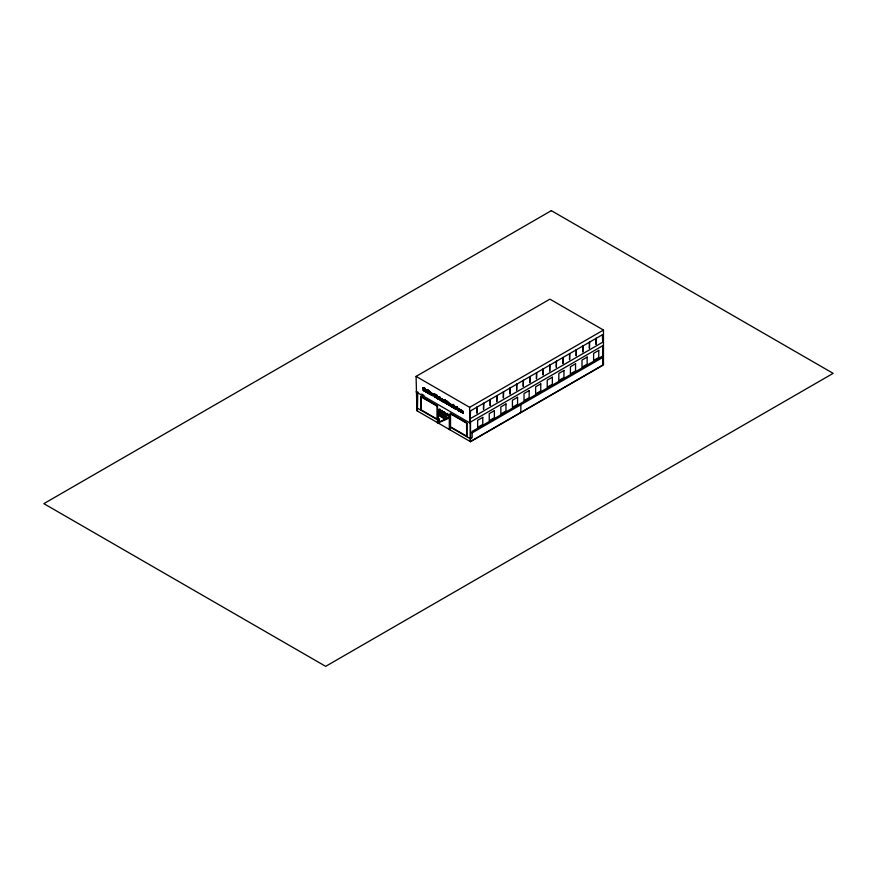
<?xml version="1.0" encoding="UTF-8"?>
<svg xmlns="http://www.w3.org/2000/svg" width="877" height="877" viewBox="0 0 877 877"><rect width="100%" height="100%" fill="white"/><g stroke="black" fill="none" stroke-linecap="round" stroke-linejoin="round"><path stroke-width="1.32" d="M432.098 394.639L433.172 395.374L432.12 393.433L431.835 395.143L433.359 395.867L432.098 394.639L433.402 395.176L432.975 393.718L431.648 393.729L432.306 393.324M461.784 410.918C461.017 414.832 465.281 411.872 461.795 410.787M461.686 410.885L463.067 411.181L463.122 413.264M422.637 388.654C427.965 384.915 422.878 396.316 422.999 387.777M424.676 390.703L423.69 387.623M450.022 405.766C452.324 405.141 448.004 401.217 448.772 404.768C451.359 406.742 448.838 405.448 448.871 403.464M448.772 403.42L449.868 403.672L450.592 405.185M452.104 406.972C453.968 403.179 448.125 404.735 452.126 406.873M450.778 404.768L451.776 406.939M451.447 404.374L451.26 406.588L451.26 404.483L452.433 405.733L451.951 406.983L452.675 406.391M459.022 411.116C457.947 412.508 457.662 405.031 459.68 410.875C460.228 406.369 456.183 410.918 459.866 410.765M433.359 395.867L431.583 393.926M463.308 413.155L461.971 412.333L461.861 410.776M450.942 405.064L449.375 405.01L449.561 403.76M449.857 405.075L449.452 403.826M451.754 406.391L451.348 405.13M451.611 405.119L452.05 406.215M459.164 410.348L458.781 409.208M459.033 410.414L458.715 409.373M449.375 403.869L449.78 405.119M448.333 404.286L448.004 403.124M448.279 404.429L448.191 403.014M423.931 388.281C425.466 390.846 422.495 386.79 424.249 390.155M423.744 390.221L423.613 388.237M442.523 400.964L443.762 400.679L442.786 400.208C442.732 398.344 445.439 401.238 444.31 402.379L442.852 401.754L442.852 400.515M442.721 400.701L443.071 401.929M438.27 397.544L439.837 397.073C441.065 405.218 437.568 392.249 437.524 398.673C438.171 399.364 439.432 396.536 438.27 397.007M439.125 397.445L439.377 396.81M456.961 406.961L456.72 407.608L457.421 407.224C458.375 410.809 456.61 410.732 456.435 407.465L456.906 407.498M446.492 403.858L448.377 404.407L446.492 403.858L446.492 401.03L448.136 403.047M446.492 401.03C450.087 401.787 447.292 403.869 447.051 403.683C447.215 399.769 448.3 404.297 447.051 401.841M461.203 410.71L461.477 410.096L460.874 410.6M428.996 391.197L428.535 390.451M436.647 395.023L437.25 395.637L436.625 395.143M447.698 403.957L447.555 403.256M429.182 391.087L428.721 390.342M456.15 409.175C455.81 405.284 454.187 407.147 455.93 408.485M455.591 407.257C457.969 409.066 454.034 409.877 455.382 407.783M455.733 408.66L454.933 406.917M435.891 394.694C435.43 398.827 434.674 394.376 436.461 395.023L435.54 397.533L434.137 393.894L434.904 394.124L435.398 396.634M443.082 401.118L443.762 401.063M432.098 394.244L432.953 394.529L432.229 394.003M462.047 411.543C463.769 411.039 461.488 411.73 462.716 411.927L463.264 411.565M462.234 411.434L462.716 411.927M435.54 397.533L436.461 395.023M438.083 398.991L438.347 397.5M461.477 410.688C460.315 410.228 460.666 413.495 460.951 410.557M460.633 410.25L461.477 410.096L460.754 410.118M460.929 410.008L460.129 409.581L460.688 412.047M454.779 408.397L455.7 408.529M456.248 409.12L454.681 408.583L453.979 406.906L454.823 406.292L453.628 406.468M453.847 407.049L454.867 408.474L453.979 406.906M441.559 400.274C442.293 396.525 440.802 403.014 440.988 398.531L440.44 398.213L441.591 400.263M440.276 397.906L439.651 397.752L440.66 400.405L442.293 401.217L441.745 398.75M416.082 376.397L549.912 299.145L603.464 330.059L603.464 364.942L470.51 441.701L416.948 410.765L416.082 376.397L469.644 407.323L603.464 330.059M422.714 388.083L422.944 387.755M423.098 390.177L424.731 390.736M425.268 389.454L425.948 389.903L425.268 389.454L425.268 391.602C426.408 392.205 426.463 388.577 426.584 392.14L427.132 392.468L427 390.408L425.773 390.013M424.961 390.397L424.194 390.934M426.375 389.848L427.132 392.468M425.827 391.92L425.827 390.462L426.452 390.429M427.417 389.805L428.151 390.013L428.393 393.192L427.417 389.805L427.45 392.49L428.393 393.192M426.946 392.567L426.529 390.539M425.268 391.602L426.014 391.811M428.535 390.923L429.061 391.12L428.656 390.671M429.226 393.674L428.678 391.208L429.226 391.526L429.05 393.784L428.491 391.306L429.27 390.901M427.417 392.172L427.603 389.695M428.491 391.306L429.226 391.526M427.691 392.995L428.086 393.269M430.081 394.376C429.829 390.528 431.21 395.067 429.533 394.058L429.533 391.909L430.201 392.359M429.533 391.909L430.168 392.063M429.982 392.172C431.155 391.493 432.427 395.571 430.651 394.705L430.607 392.808L431.396 394.924M431.21 395.034L431.254 392.874M429.533 394.058L430.267 394.266M432.646 393.926L432.767 394.639M432.756 394.453L433.315 394.277M432.273 395.099L432.975 395.363M434.137 393.894L434.904 394.124M432.789 395.472L433.402 395.176M435.211 396.733L435.2 395.604M437.228 398.29L436.68 395.823L437.228 396.141L437.042 398.399L436.494 395.933L437.272 395.516M434.871 397.149L435.726 397.424M436.494 395.933L437.228 396.141M437.524 396.525L438.16 396.678M438.599 396.908L437.974 396.788M438.083 397.741L438.675 397.478M439.191 396.919L439.837 397.073M438.84 397.785L440.331 400.055M437.524 398.673L438.259 398.892M440.101 398.509L440.101 398.005M440.155 400.164L439.837 399.002M440.44 399.539L440.627 398.103M441.559 398.849L442.293 399.068M440.66 400.405L440.66 399.824M440.758 400.537L442.293 401.217M442.589 399.682L443.148 399.583M442.786 400.208L442.775 399.572M443.225 400.109L443.598 400.296M444.595 399.715L445.33 399.934C446.546 404.067 443.773 403.683 444.595 399.715L445.33 399.934M444.31 402.379L444.124 400.307M443.411 401.896L444.124 402.488M444.595 402.094L444.782 399.616M444.858 402.916L445.571 403.102M447.051 403.683L447.884 403.858M448.684 403.563L449.364 403.168L449.177 405.382L449.177 403.277M447.774 404.549L448.52 404.176M450.054 404.615L449.967 404.122M452.894 404.505L453.617 404.714L453.431 407.86L452.894 404.505L453.617 404.714M454.22 405.952L454.823 406.292M452.894 407.542L453.617 407.75M455.481 406.676L456.248 407.553L455.448 407.334M453.661 407.158L454.275 408.134M455.755 407.915L456.621 407.356L457.926 410.217M455.031 408.134L455.81 408.254M456.785 407.071L457.421 407.224M455.273 408.452L455.897 408.375M447.851 413.363L445.648 414.635L443.641 413.473M455.832 409.241L456.402 408.989M457.871 408.057L457.235 407.904L457.871 408.561M457.476 409.745L457.421 409.164M458.013 408.956L458.693 408.561L458.507 410.765L458.507 408.66M448.958 414.832L445.648 416.739L443.641 415.577M458.145 409.548L457.564 410.272M449.188 417.463L437.524 422.648L437.524 405.93L420.675 396.196L420.675 410.052M438.083 422.966L449.737 417.836M460.129 409.581L460.765 409.734M448.958 416.937L445.648 418.844L438.062 414.459M461.203 409.965L460.589 409.833M460.129 411.73L460.874 411.938M462.256 410.611L461.543 411.214M462.047 411.938L463.352 412.475M462.223 412.387L462.541 412.683M470.302 417.035L470.51 410.885M602.642 340.627L602.433 334.718M470.302 418.647L602.642 342.238L602.642 334.597L470.302 411.006L470.302 441.57L602.642 365.161L602.642 345.768L470.302 422.177M416.082 391.876L469.644 422.791L470.51 422.297L470.51 441.701M602.642 356.084L472.122 431.44L472.122 437.656L470.302 438.697L450.142 427.066M472.122 432.876L602.642 357.52M435.705 394.803L436.275 395.121M432.284 394.135L432.953 394.529M454.089 408.233L454.681 408.583M417.781 391.855L417.364 411.006M421.651 394.091L424.008 395.45M444.661 412.179L443.652 411.609L443.641 417.682M439.717 409.844L440.539 410.326M443.159 411.894L444.157 412.475M439.476 409.91L440.78 410.666M439.213 410.129L440.824 411.094M442.436 412.113L441.822 411.752L441.822 412.705L443.85 413.758M442.655 412.19L443.652 412.76M438.971 410.206L440.988 411.412L440.956 415.106L439.783 414.426L439.826 411.675L438.204 410.71L438.204 409.438L449.309 415.797L449.309 429.445M443.038 412.716L444.354 413.473M438.708 410.425L439.53 410.907L439.53 409.625M442.315 412.42L442.94 412.782M439.256 410.776L440.32 411.39M443.148 413.056L442.151 412.475L442.151 410.37M439.925 411.445L441.953 412.574L441.953 414.525L440.78 413.856M437.963 410.787L439.278 411.543M440.988 412.53L440.09 410.896M442.644 413.341L441.646 412.771L441.646 410.655L442.644 411.236L442.71 413.637M442.041 413.297L443.345 414.054M439.322 411.971L438.248 411.357L438.248 413.582L439.322 414.196L439.278 409.307M442.699 413.922L443.598 414.437M438.917 412.026L439.607 412.42M439.783 412.486L440.956 413.155M441.284 413.56L442.841 414.339L442.841 416.564L441.537 415.808L441.449 412.87M442.194 414.218L443.093 414.733L443.093 415.928L442.194 415.413M438.412 412.311L439.103 413.78L438.412 413.385M440.692 413.637L439.936 413.199L440.692 414.799L440.78 411.905M440.945 413.78L441.701 414.218L441.701 413.056L439.936 412.047L439.936 409.8M438.752 413.286L439.826 413.911M440.287 414.141L441.449 414.821M442.041 415.523L443.345 416.279L443.203 413.637M438.621 415.446L445.648 419.502L445.648 412.837M417.364 408.145L437.524 419.776M434.312 393.784L435.058 397.04M434.718 394.233L435.014 395.713M439.662 399.276L439.651 397.182M596.228 338.303L596.02 344.442L596.02 338.412M589.618 342.118L589.41 348.268L589.41 342.238M582.997 345.944L582.788 352.083L582.788 346.053M576.375 349.759L576.178 355.909L576.178 349.879M569.765 353.584L569.557 359.723L569.557 353.694M563.144 357.399L562.935 363.549L562.935 357.52M556.533 361.225L556.325 367.364L556.325 361.335M549.912 365.04L549.704 371.19L549.704 365.161M543.291 368.866L543.082 375.005L543.082 368.976M536.68 372.681L536.472 378.831L536.472 372.802M530.059 376.507L529.851 382.646L529.851 376.617M523.448 380.322L523.24 386.472L523.24 380.443M520.839 404.746L520.839 412.387M516.827 384.148L516.619 390.287L516.619 384.258M510.206 387.963L509.997 394.113L509.997 388.083M503.595 391.789L503.387 397.928L503.387 391.898M496.974 395.604L496.766 401.754L496.766 395.724M490.353 399.43L490.155 405.569L490.155 399.539M483.742 403.245L483.534 409.395L483.534 403.365M477.121 407.06L476.913 413.21L476.913 407.18M469.644 407.323L469.644 422.791M466.992 436.79L466.992 422.944L450.142 413.21L450.142 429.927M460.315 409.471L460.315 411.62M457.235 407.334L457.235 409.263M453.431 404.823L453.431 407.86M453.08 404.407L453.08 407.443M447.237 401.732L447.237 403.573M446.678 400.921L446.678 403.749M445.154 400.033L445.154 402.433M443.444 411.532L443.444 412.486M442.94 411.817L442.962 413.944M442.457 412.289L442.457 414.24M442.315 411.466L442.436 413.067M442.107 399.167L442.107 401.326M442.205 412.771L442.205 413.922M441.493 411.127L441.493 412.234L440.594 410.611M441.142 410.491L441.142 412.749M440.44 409.504L440.44 411.762M439.772 409.022L439.772 411.247M439.344 418.735L439.344 421.596M439.037 409.921L439.026 412.015M438.347 409.471L438.347 423.12M437.711 396.415L437.711 398.575M437.042 396.251L437.042 398.399M429.719 391.8L429.719 393.948M429.05 391.624L429.05 393.784M425.455 389.344L425.455 391.493M551.337 210.655L43.85 503.65L325.663 666.345L833.15 373.35L551.337 210.655M482.778 417.353L477.636 420.313L477.636 427.406L482.778 424.435L482.778 417.353M494.376 410.655L489.234 413.626L489.234 420.708L494.376 417.737L494.376 410.655M505.974 403.957L500.833 406.928L500.833 414.01L505.974 411.05L505.974 403.957M517.573 397.27L512.431 400.23L512.431 407.312L517.573 404.352L517.573 397.27M529.171 390.572L524.029 393.532L524.029 400.625L529.171 397.654L529.171 390.572M540.758 383.874L535.628 386.845L535.628 393.926L540.758 390.956L540.758 383.874M552.357 377.176L547.226 380.147L547.226 387.228L552.357 384.269L552.357 377.176M563.955 370.489L558.824 373.449L558.824 380.53L563.955 377.57L563.955 370.489M575.553 363.791L570.423 366.75L570.423 373.832L575.553 370.872L575.553 363.791M587.151 357.092L582.021 360.052L582.021 367.145L587.151 364.174L587.151 357.092M598.75 350.394L593.608 353.365L593.608 360.447L598.75 357.476L598.75 350.394M437.141 406.15L421.059 396.864L421.059 409.833L437.141 419.118L437.141 406.15M466.608 423.163L450.526 413.878L450.526 426.836L466.608 436.132L466.608 423.163M441.197 413.352L440.44 412.914L441.197 414.503L441.197 413.352M442.589 415.018L441.69 414.503L441.69 415.698L442.589 416.213L442.589 415.018"/></g></svg>
